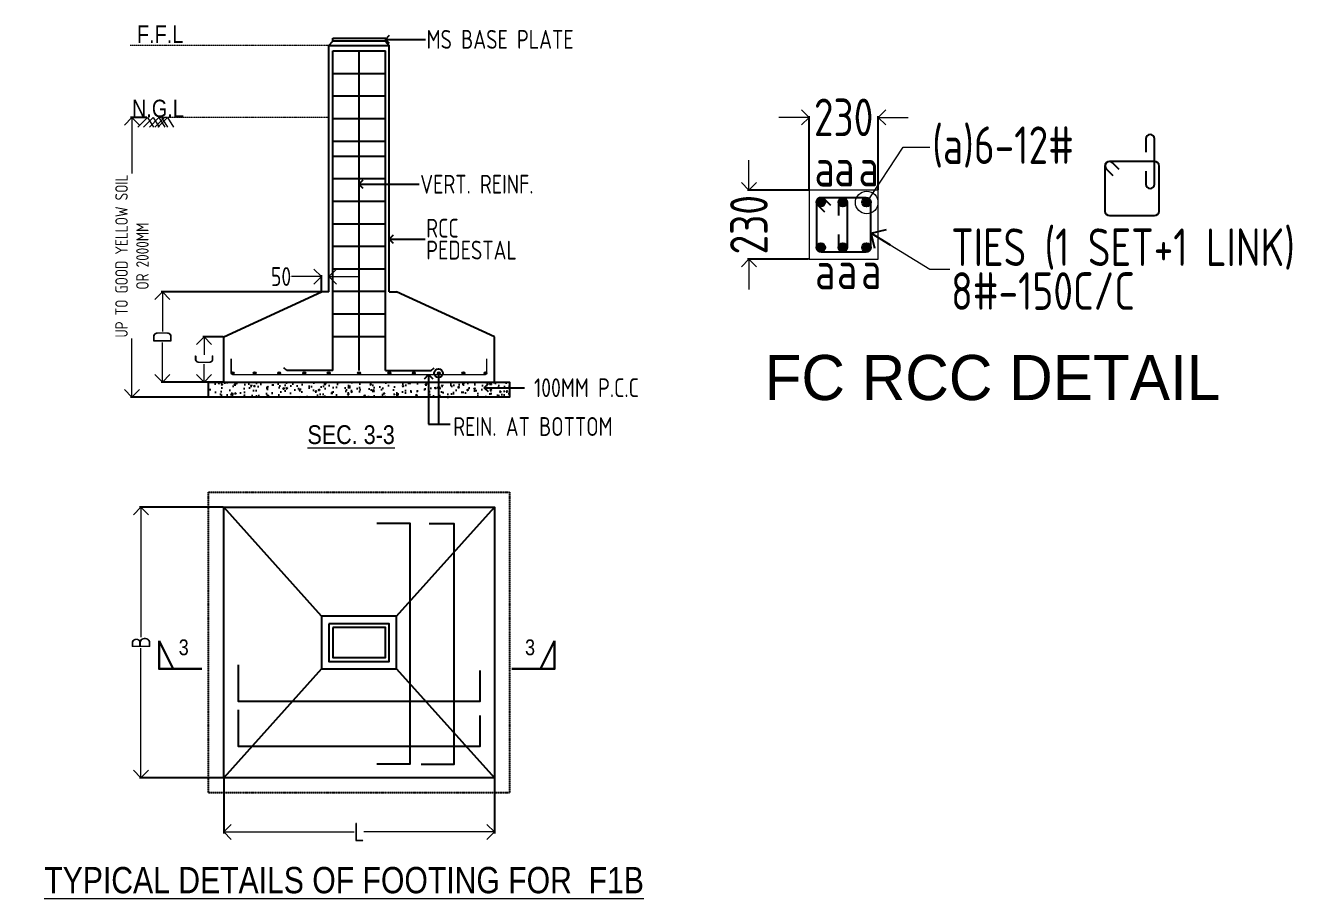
# Model space of a CAD drawing. Header units: millimetres. Extents: x 3470347 to 5996549, y -3470518 to 17149644.
# Drawn here: x 4602933 to 4619879, y 6693112 to 6704731 of the extents above; entities that cross this region are included whole.
import ezdxf
from ezdxf.enums import TextEntityAlignment as Align

# ---------------------------------------------------------------- set-up
doc = ezdxf.new("R2010")
doc.units = ezdxf.units.MM
doc.header["$MEASUREMENT"] = 0
doc.header["$PDMODE"] = 35
doc.header["$PDSIZE"] = -5
doc.linetypes.add('DASHED2', pattern=[0.375, 0.25, -0.125])
doc.linetypes.add('HIDDEN', pattern=[0.375, 0.25, -0.125])
doc.layers.get('0').update_dxf_attribs({"linetype": 'CONTINUOUS', "lineweight": 25})
doc.layers.get('DEFPOINTS').update_dxf_attribs({"linetype": 'CONTINUOUS', "lineweight": 25})
for name, color, linetype, lineweight in [('BLOCK', 7, 'CONTINUOUS', 30), ('L4', 4, 'CONTINUOUS', 30), ('PV_TEXT_ROMANS', 7, 'CONTINUOUS', 0), ('rDIMension', 1, 'CONTINUOUS', 18), ('rPCC DASH', 9, 'HIDDEN', 15), ('rRCC 1', 3, 'CONTINUOUS', 25), ('rRCC 2', 40, 'CONTINUOUS', 15), ('rREINF 1', 1, 'CONTINUOUS', 25), ('rREINF 2', 4, 'CONTINUOUS', 25), ('TEXT3', 7, 'CONTINUOUS', 30), ('TEXT6', 6, 'CONTINUOUS', 50)]:
    doc.layers.add(name, color=color, linetype=linetype, lineweight=lineweight)
doc.layers.add('S&T_HATCH', color=7, linetype='CONTINUOUS')
doc.styles.add('DIM', font='geniso.shx', dxfattribs={"width": 0.85})
doc.styles.add('J.P', font='ARIALN.TTF')
doc.styles.add('ROMANS', font='', dxfattribs={"width": 0.8})
doc.styles.get("Standard").update_dxf_attribs({"font": ''})
doc.styles.get('ROMANS').set_extended_font_data('AR CENA')
doc.styles.get('Standard').set_extended_font_data('AR CENA')
doc.dimstyles.new('ST-150', dxfattribs={"dimscale": 75, "dimtxt": 3, "dimasz": 2, "dimexe": 0.18, "dimexo": 0.0625, "dimgap": 0.2, "dimtad": 0, "dimdec": 0, "dimlfac": 2, "dimzin": 0, "dimdsep": 46, "dimtxsty": 'DIM', "dimblk": 'OPEN90', "dimcen": 0.09, "dimclrd": 256, "dimclrt": 7, "dimadec": 0, "dimazin": 0, "dimtfac": 1, "dimtdec": 0, "dimtofl": 0, "dimtmove": 0, "dimatfit": 3, "dimldrblk": 'OPEN90', "dimfxl": 1, "dimtolj": 1, "dimtzin": 0, "dimlwd": -1, "dimarcsym": 0})
doc.dimstyles.new('ST-25', dxfattribs={"dimscale": 100, "dimtxt": 2.5, "dimasz": 2, "dimexe": 0.18, "dimexo": 0.0625, "dimgap": 0.2, "dimtad": 0, "dimdec": 0, "dimlfac": 0.25, "dimzin": 0, "dimdsep": 46, "dimtxsty": 'DIM', "dimblk": 'OPEN90', "dimcen": 0.09, "dimclrd": 256, "dimclrt": 7, "dimadec": 0, "dimazin": 0, "dimtfac": 1, "dimtdec": 0, "dimtofl": 0, "dimtmove": 0, "dimatfit": 3, "dimldrblk": 'OPEN90', "dimfxl": 1, "dimtolj": 1, "dimtzin": 0, "dimlwd": -1, "dimarcsym": 0})
doc.dimstyles.new('ST-50', dxfattribs={"dimscale": 100, "dimtxt": 2.5, "dimasz": 2, "dimexe": 0.18, "dimexo": 0.0625, "dimgap": 0.2, "dimtad": 0, "dimdec": 0, "dimlfac": 0.5, "dimzin": 0, "dimdsep": 46, "dimtxsty": 'DIM', "dimblk": 'OPEN90', "dimcen": 0.09, "dimclrd": 256, "dimclrt": 7, "dimadec": 0, "dimazin": 0, "dimtfac": 1, "dimtdec": 0, "dimtofl": 0, "dimtmove": 0, "dimatfit": 3, "dimldrblk": 'OPEN90', "dimfxl": 1, "dimtolj": 1, "dimtzin": 0, "dimlwd": -1, "dimarcsym": 0})

# ---------------------------------------------------------------- blocks, each defined once
blk = doc.blocks.new('_Open90')
at = {"color": 0, "linetype": 'ByBlock', "lineweight": -2}
for p, q in [((0, 0), (-1, 0)), ((-0.5, 0.5), (0, 0)), ((0, 0), (-0.5, -0.5))]:
    blk.add_line(p, q, dxfattribs=at)
blk = doc.blocks.new('*D1353')
at = {"layer": 'DEFPOINTS', "color": 0}
for p in [(4613354.881028406, 6703507.86431683), (4613354.881028406, 6702539.103027739), (4614274.881028406, 6702539.103027739)]:
    blk.add_point(p, dxfattribs=at)
at = {"layer": 'rDIMension'}
for p, q in [((4613154.881028406, 6703507.86431683), (4612954.881028406, 6703507.86431683)), ((4614474.881028406, 6703507.86431683), (4614674.881028406, 6703507.86431683))]:
    blk.add_line(p, q, dxfattribs=at)
at = {"layer": 'rDIMension', "color": 0, "lineweight": -2}
for p, q in [((4613354.881028406, 6702545.353027739), (4613354.881028406, 6703525.86431683)), ((4614274.881028406, 6702545.353027739), (4614274.881028406, 6703525.86431683))]:
    blk.add_line(p, q, dxfattribs=at)
at = {"layer": 'rDIMension', "xscale": 200, "yscale": 200, "zscale": 200}
blk.add_blockref('_Open90', (4613354.881028406, 6703507.86431683), dxfattribs=at)
at = {"layer": 'rDIMension', "xscale": 200, "yscale": 200, "zscale": 200, "rotation": 180}
blk.add_blockref('_Open90', (4614274.881028406, 6703507.86431683), dxfattribs=at)
at = {"layer": 'rDIMension', "color": 7, "insert": (4613814.881028406, 6703507.86431683), "char_height": 500, "attachment_point": 5, "style": 'DIM'}
blk.add_mtext('\\A1;230', dxfattribs=at)
blk = doc.blocks.new('*D1354')
at = {"layer": 'DEFPOINTS', "color": 0}
for p in [(4613354.881028406, 6702539.103027739), (4612555.046673693, 6701619.103027739), (4613354.881028406, 6701619.103027739)]:
    blk.add_point(p, dxfattribs=at)
at = {"layer": 'rDIMension'}
for p, q in [((4612555.046673693, 6702739.103027739), (4612555.046673693, 6702939.103027739)), ((4612555.046673693, 6701419.103027739), (4612555.046673693, 6701219.103027739))]:
    blk.add_line(p, q, dxfattribs=at)
at = {"layer": 'rDIMension', "color": 0, "lineweight": -2}
for p, q in [((4613348.631028406, 6702539.103027739), (4612537.046673693, 6702539.103027739)), ((4613348.631028406, 6701619.103027739), (4612537.046673693, 6701619.103027739))]:
    blk.add_line(p, q, dxfattribs=at)
at = {"layer": 'rDIMension', "xscale": 200, "yscale": 200, "zscale": 200}
for p, rotation in [((4612555.046673693, 6702539.103027739), 270), ((4612555.046673693, 6701619.103027739), 90)]:
    blk.add_blockref('_Open90', p, dxfattribs=dict(at, rotation=rotation))
at = {"layer": 'rDIMension', "color": 7, "insert": (4612555.046673693, 6702079.103027739), "char_height": 500, "attachment_point": 5, "rotation": 90, "style": 'DIM'}
blk.add_mtext('\\A1;230', dxfattribs=at)
blk = doc.blocks.new('*D1383')
at = {"layer": 'DEFPOINTS', "color": 0}
for p in [(4604349.362346291, 6703505.075215297), (4604555.256211108, 6703505.075215297), (4605369.355299097, 6699785.712997488)]:
    blk.add_point(p, dxfattribs=at)
at = {"layer": 'rDIMension', "color": 0, "lineweight": -2}
for p, q in [((4604549.006211108, 6703505.075215297), (4604331.362346291, 6703505.075215297)), ((4605363.105299097, 6699785.712997488), (4604331.362346291, 6699785.712997488))]:
    blk.add_line(p, q, dxfattribs=at)
at = {"layer": 'rDIMension'}
for p, q in [((4604349.362346291, 6703305.075215297), (4604349.362346291, 6702758.801661843)), ((4604349.362346291, 6699985.712997488), (4604349.362346291, 6700565.457561843))]:
    blk.add_line(p, q, dxfattribs=at)
at = {"layer": 'rDIMension', "xscale": 200, "yscale": 200, "zscale": 200}
for p, rotation in [((4604349.362346291, 6703505.075215297), 90), ((4604349.362346291, 6699785.712997488), 270)]:
    blk.add_blockref('_Open90', p, dxfattribs=dict(at, rotation=rotation))
at = {"layer": 'rDIMension', "color": 7, "insert": (4604349.362346291, 6701662.129611844), "char_height": 250, "attachment_point": 5, "rotation": 90, "style": 'DIM'}
blk.add_mtext('\\A1;\\Fgeniso.shx|c1;\\H0.66667x;UP TO GOOD YELLOW SOIL\\POR 2000MM', dxfattribs=at)
blk = doc.blocks.new('*D1384')
at = {"layer": 'DEFPOINTS', "color": 0}
for p in [(4606869.355299086, 6701389.522968621), (4606869.355299086, 6701185.712997488), (4606969.355299086, 6701185.712997488)]:
    blk.add_point(p, dxfattribs=at)
at = {"layer": 'rDIMension'}
for p, q in [((4606669.355299086, 6701389.522968621), (4606469.355299086, 6701389.522968621)), ((4607169.355299086, 6701389.522968621), (4607369.355299086, 6701389.522968621))]:
    blk.add_line(p, q, dxfattribs=at)
at = {"layer": 'rDIMension', "color": 0, "lineweight": -2}
for p, q in [((4606869.355299086, 6701191.962997488), (4606869.355299086, 6701407.522968621)), ((4606969.355299086, 6701191.962997488), (4606969.355299086, 6701407.522968621))]:
    blk.add_line(p, q, dxfattribs=at)
at = {"layer": 'rDIMension', "xscale": 200, "yscale": 200, "zscale": 200}
blk.add_blockref('_Open90', (4606869.355299086, 6701389.522968621), dxfattribs=at)
at = {"layer": 'rDIMension', "xscale": 200, "yscale": 200, "zscale": 200, "rotation": 180}
blk.add_blockref('_Open90', (4606969.355299086, 6701389.522968621), dxfattribs=at)
at = {"layer": 'rDIMension', "color": 7, "insert": (4606332.396637669, 6701389.522968621), "char_height": 250, "attachment_point": 5, "style": 'DIM'}
blk.add_mtext('\\A1;50', dxfattribs=at)
blk = doc.blocks.new('*D1385')
at = {"layer": 'DEFPOINTS', "color": 0}
for p in [(4605308.971355045, 6700585.712997488), (4605569.355299097, 6700585.712997488), (4605569.355299097, 6699985.712997489)]:
    blk.add_point(p, dxfattribs=at)
at = {"layer": 'rDIMension', "color": 0, "lineweight": -2}
for p, q in [((4605563.105299097, 6700585.712997488), (4605290.971355045, 6700585.712997488)), ((4605563.105299097, 6699985.712997489), (4605290.971355045, 6699985.712997489))]:
    blk.add_line(p, q, dxfattribs=at)
at = {"layer": 'rDIMension'}
for p, q in [((4605308.971355045, 6700385.712997488), (4605308.971355045, 6700348.212997489)), ((4605308.971355045, 6700185.712997489), (4605308.971355045, 6700223.212997489))]:
    blk.add_line(p, q, dxfattribs=at)
at = {"layer": 'rDIMension', "xscale": 200, "yscale": 200, "zscale": 200}
for p, rotation in [((4605308.971355045, 6700585.712997488), 90), ((4605308.971355045, 6699985.712997489), 270)]:
    blk.add_blockref('_Open90', p, dxfattribs=dict(at, rotation=rotation))
at = {"layer": 'rDIMension', "color": 7, "insert": (4605308.971355045, 6700285.712997489), "char_height": 250, "attachment_point": 5, "rotation": 90, "style": 'DIM'}
blk.add_mtext('\\A1;C', dxfattribs=at)
blk = doc.blocks.new('*D1386')
at = {"layer": 'DEFPOINTS', "color": 0}
for p in [(4604753.737136526, 6701185.712997488), (4606869.355299086, 6701185.712997488), (4605369.355299097, 6699985.712997488)]:
    blk.add_point(p, dxfattribs=at)
at = {"layer": 'rDIMension', "color": 0, "lineweight": -2}
for p, q in [((4606863.105299086, 6701185.712997488), (4604735.737136526, 6701185.712997488)), ((4605363.105299097, 6699985.712997488), (4604735.737136526, 6699985.712997488))]:
    blk.add_line(p, q, dxfattribs=at)
at = {"layer": 'rDIMension'}
for p, q in [((4604753.737136526, 6700985.712997488), (4604753.737136526, 6700658.837997487)), ((4604753.737136526, 6700185.712997488), (4604753.737136526, 6700512.587997487))]:
    blk.add_line(p, q, dxfattribs=at)
at = {"layer": 'rDIMension', "xscale": 200, "yscale": 200, "zscale": 200}
for p, rotation in [((4604753.737136526, 6701185.712997488), 90), ((4604753.737136526, 6699985.712997488), 270)]:
    blk.add_blockref('_Open90', p, dxfattribs=dict(at, rotation=rotation))
at = {"layer": 'rDIMension', "color": 7, "insert": (4604753.737136526, 6700585.712997488), "char_height": 250, "attachment_point": 5, "rotation": 90, "style": 'DIM'}
blk.add_mtext('\\A1;D', dxfattribs=at)
blk = doc.blocks.new('*D1387')
at = {"layer": 'DEFPOINTS', "color": 0}
for p in [(4605569.355299097, 6698318.808601345), (4604469.017067229, 6694718.808601345), (4605569.355299097, 6694718.808601345)]:
    blk.add_point(p, dxfattribs=at)
at = {"layer": 'rDIMension', "color": 0, "lineweight": -2}
for p, q in [((4605563.105299097, 6698318.808601345), (4604451.017067229, 6698318.808601345)), ((4605563.105299097, 6694718.808601345), (4604451.017067229, 6694718.808601345))]:
    blk.add_line(p, q, dxfattribs=at)
at = {"layer": 'rDIMension'}
for p, q in [((4604469.017067229, 6698118.808601345), (4604469.017067229, 6696591.933601344)), ((4604469.017067229, 6694918.808601345), (4604469.017067229, 6696445.683601344))]:
    blk.add_line(p, q, dxfattribs=at)
at = {"layer": 'rDIMension', "xscale": 200, "yscale": 200, "zscale": 200}
for p, rotation in [((4604469.017067229, 6698318.808601345), 90), ((4604469.017067229, 6694718.808601345), 270)]:
    blk.add_blockref('_Open90', p, dxfattribs=dict(at, rotation=rotation))
at = {"layer": 'rDIMension', "color": 7, "insert": (4604469.017067229, 6696518.808601345), "char_height": 250, "attachment_point": 5, "rotation": 90, "style": 'DIM'}
blk.add_mtext('\\A1;B', dxfattribs=at)
blk = doc.blocks.new('*D1388')
at = {"layer": 'DEFPOINTS', "color": 0}
for p in [(4605569.355299097, 6694718.808601345), (4609169.355299097, 6694718.808601345), (4609169.355299097, 6693997.721289924)]:
    blk.add_point(p, dxfattribs=at)
at = {"layer": 'rDIMension', "color": 0, "lineweight": -2}
for p, q in [((4605569.355299097, 6694712.558601345), (4605569.355299097, 6693979.721289924)), ((4609169.355299097, 6694712.558601345), (4609169.355299097, 6693979.721289924))]:
    blk.add_line(p, q, dxfattribs=at)
at = {"layer": 'rDIMension'}
for p, q in [((4605769.355299097, 6693997.721289924), (4607306.855299097, 6693997.721289924)), ((4608969.355299097, 6693997.721289924), (4607431.855299097, 6693997.721289924))]:
    blk.add_line(p, q, dxfattribs=at)
at = {"layer": 'rDIMension', "xscale": 200, "yscale": 200, "zscale": 200, "rotation": 180}
blk.add_blockref('_Open90', (4605569.355299097, 6693997.721289924), dxfattribs=at)
at = {"layer": 'rDIMension', "xscale": 200, "yscale": 200, "zscale": 200}
blk.add_blockref('_Open90', (4609169.355299097, 6693997.721289924), dxfattribs=at)
at = {"layer": 'rDIMension', "color": 7, "insert": (4607369.355299097, 6693997.721289924), "char_height": 250, "attachment_point": 5, "style": 'DIM'}
blk.add_mtext('\\A1;L', dxfattribs=at)
blk = doc.blocks.new('SMH-1')
at = {"layer": 'L4'}
for points in [[(0, 0), (814.6229330631322, 0), (814.6229330631322, 534.8206034718023)], [(814.6229330631322, 534.8206034718023), (546.0281598753063, 0)]]:
    blk.add_lwpolyline(points, dxfattribs=at)
at = {"layer": 'TEXT6', "style": 'ROMANS', "width": 0.85}
blk.add_attdef('SEC', text='', height=300, dxfattribs=at).set_placement((346.3707409001945, 410.1505165286653), align=Align.MIDDLE_CENTER)

msp = doc.modelspace()

# ---------------------------------------------------------------- hatches: boundary and pattern name
at = {"layer": 'rRCC 2'}
h = msp.add_hatch(color=256, dxfattribs=at)
h.dxf.hatch_style = 1
edge = h.paths.add_edge_path()
edge.add_arc((4605688.056079037, 6700104.413777428), 18.70077993899758, 0, 360)
h = msp.add_hatch(color=256, dxfattribs=at)
h.dxf.hatch_style = 1
edge = h.paths.add_edge_path()
edge.add_arc((4605981.193021592, 6700104.413777428), 18.70077993899758, 0, 360)
h = msp.add_hatch(color=256, dxfattribs=at)
h.dxf.hatch_style = 1
edge = h.paths.add_edge_path()
edge.add_arc((4606307.510775176, 6700104.413777428), 18.70077993899758, 0, 360)
h = msp.add_hatch(color=256, dxfattribs=at)
h.dxf.hatch_style = 1
edge = h.paths.add_edge_path()
edge.add_arc((4606641.644522859, 6700104.413777428), 18.70077993899758, 0, 360)
h = msp.add_hatch(color=256, dxfattribs=at)
h.dxf.hatch_style = 1
edge = h.paths.add_edge_path()
edge.add_arc((4606966.008277919, 6700104.413777428), 18.70077993899758, 0, 360)
h = msp.add_hatch(color=256, dxfattribs=at)
h.dxf.hatch_style = 1
edge = h.paths.add_edge_path()
edge.add_arc((4607369.355299098, 6700104.413777428), 18.70077993899758, 0, 360)
h = msp.add_hatch(color=256, dxfattribs=at)
h.dxf.hatch_style = 1
edge = h.paths.add_edge_path()
edge.add_arc((4607772.702320257, 6700104.413777428), 18.70077993899758, -180, 180, ccw=False)
h = msp.add_hatch(color=256, dxfattribs=at)
h.dxf.hatch_style = 1
edge = h.paths.add_edge_path()
edge.add_arc((4608097.066075318, 6700104.413777428), 18.70077993899758, -180, 180, ccw=False)
h = msp.add_hatch(color=256, dxfattribs=at)
h.dxf.hatch_style = 1
edge = h.paths.add_edge_path()
edge.add_arc((4608431.199823, 6700104.413777428), 18.70077993899758, -180, 180, ccw=False)
h = msp.add_hatch(color=256, dxfattribs=at)
h.dxf.hatch_style = 1
edge = h.paths.add_edge_path()
edge.add_arc((4608757.517576585, 6700104.413777428), 18.70077993899758, -180, 180, ccw=False)
h = msp.add_hatch(color=256, dxfattribs=at)
h.dxf.hatch_style = 1
edge = h.paths.add_edge_path()
edge.add_arc((4609050.654519159, 6700104.413777427), 18.70077993899758, 0, 360)
at = {"layer": 'rREINF 2'}
h = msp.add_hatch(color=256, dxfattribs=at)
h.dxf.hatch_style = 1
h.paths.add_polyline_path([(4613570.204402856, 6702380.2986757, 1), (4613454.881028406, 6702380.2986757, 1)])
h = msp.add_hatch(color=256, dxfattribs=at)
h.dxf.hatch_style = 1
h.paths.add_polyline_path([(4613862.594386012, 6702380.2986757, 1), (4613747.271011563, 6702380.2986757, 1)])
h = msp.add_hatch(color=256, dxfattribs=at)
h.dxf.hatch_style = 1
h.paths.add_polyline_path([(4614174.881028406, 6702380.2986757, 1), (4614059.557653957, 6702380.2986757, 1)])
h = msp.add_hatch(color=256, dxfattribs=at)
h.dxf.hatch_style = 1
h.paths.add_polyline_path([(4613570.204402856, 6701776.760940088, 1), (4613454.881028406, 6701776.760940088, 1)])
h = msp.add_hatch(color=256, dxfattribs=at)
h.dxf.hatch_style = 1
h.paths.add_polyline_path([(4613862.594386012, 6701776.760940088, 1), (4613747.271011563, 6701776.760940088, 1)])
h = msp.add_hatch(color=256, dxfattribs=at)
h.dxf.hatch_style = 1
h.paths.add_polyline_path([(4614174.881028406, 6701776.760940088, 1), (4614059.557653957, 6701776.760940088, 1)])
at = {"layer": 'S&T_HATCH', "linetype": 'ByBlock', "transparency": 33554559}
h = msp.add_hatch(dxfattribs=at)
h.set_pattern_fill('AR-CONC', color=256, scale=30)
h.set_pattern_definition([(49.99999999999999, (2224126.683132183, 8731950.076900268), (215.178054780226, -18.82564049477853), [22.5, -247.5]), (355, (2224126.683132183, 8731950.076900268), (-41.6254000839, 225.6576401100035), [18, -198]), (100.45144446, (2224144.614636483, 8731948.50809707), (173.5526540181336, 206.8319972905888), [19.12205759999985, -210.3426335999988]), (46.18420000000001, (2224126.683132183, 8732010.076900268), (320.1723992014717, -49.65578423792296), [33.75, -371.25]), (96.63563549, (2224153.364155683, 8732005.938908169), (280.3985837022685, 292.2355802323651), [28.6831026, -315.5141279999999]), (351.1841639899999, (2224126.683132183, 8732010.076900268), (280.3985835164319, 292.2355800809971), [27, -297.0000003]), (21, (2224156.683132183, 8731995.076900268), (179.0721156355385, -120.7856671996016), [22.5, -247.5]), (326.0000000000001, (2224156.683132183, 8731995.076900268), (72.99459957647451, 217.5450135140559), [18, -198]), (71.45144474, (2224171.605808383, 8731985.011428067), (252.0667130189913, 96.75934584190615), [19.122057, -210.3426336]), (37.50000000000001, (2224126.683132183, 8731950.076900268), (3.647956595187201, 99.86815614939344), [0, -195.6, 0, -201, 0, -198.75]), (7.499999999999999, (2224126.683132183, 8731950.076900268), (78.92086123264458, 118.3235135647081), [0, -114.6, 0, -191.1, 0, -75.75]), (327.5, (2224059.783132183, 8731950.076900268), (160.1467308517227, -6.766461520313927), [0, -75, 0, -234, 0, -310.5]), (317.5, (2224029.783132183, 8731950.076900268), (174.9558508027159, 30.03149469969532), [0, -97.5, 0, -155.4, 0, -220.5])])
h.paths.add_polyline_path([(4609369.355299098, 6699985.712997488), (4605369.355299098, 6699985.712997489), (4605369.355299098, 6699785.712997489), (4609369.355299098, 6699785.712997488)])

# ---------------------------------------------------------------- linework, layer by layer
at = {"color": 7, "linetype": 'DASHED2'}
msp.add_lwpolyline([(4605369.355299097, 6694518.808601345), (4605369.355299097, 6698518.808601345), (4609369.355299097, 6698518.808601345), (4609369.355299097, 6694518.808601345)], close=True, dxfattribs=at)
at = {"color": 1, "linetype": 'ByBlock'}
for points in [[(4605569.355299097, 6694718.808601345), (4605569.355299097, 6698318.808601345), (4609169.355299097, 6698318.808601345), (4609169.355299097, 6694718.808601345)], [(4606869.355299086, 6696868.808601345), (4606869.355299086, 6696168.808601345), (4607869.355299086, 6696168.808601345), (4607869.355299086, 6696868.808601345)]]:
    msp.add_lwpolyline(points, close=True, dxfattribs=at)
for points in [[(4606869.355299086, 6696868.808601345), (4605569.355299097, 6698318.808601345)], [(4607869.355299086, 6696868.808601345), (4609169.355299097, 6698318.808601345)], [(4606869.355299086, 6696168.808601345), (4605569.355299097, 6694718.808601345)], [(4607869.355299086, 6696168.808601345), (4609169.355299097, 6694718.808601345)]]:
    msp.add_lwpolyline(points, dxfattribs=at)
at = {"color": 3, "linetype": 'ByBlock'}
msp.add_lwpolyline([(4606969.355299086, 6696768.808601345), (4606969.355299086, 6696268.808601345), (4607769.355299086, 6696268.808601345), (4607769.355299086, 6696768.808601345)], close=True, dxfattribs=at)
at = {"color": 2, "linetype": 'ByBlock'}
msp.add_lwpolyline([(4607019.355299086, 6696718.808601345), (4607019.355299086, 6696318.808601345), (4607719.355299086, 6696318.808601345), (4607719.355299086, 6696718.808601345)], close=True, dxfattribs=at)
at = {"layer": 'rPCC DASH'}
for p, q in [((4606969.355299086, 6704465.075215297), (4604326.15755242, 6704465.075215297)), ((4606969.355299086, 6703505.075215297), (4604698.921104982, 6703505.075215297))]:
    msp.add_line(p, q, dxfattribs=at)
at = {"layer": 'rRCC 1', "color": 0}
for p, q in [((4606969.355299086, 6704465.075215297), (4607019.355299086, 6704522.657494997)), ((4607719.355299087, 6704522.657494997), (4607769.355299087, 6704465.075215297))]:
    msp.add_line(p, q, dxfattribs=at)
at = {"layer": 'rRCC 1'}
for p, q in [((4606969.355299086, 6701185.712997488), (4606969.355299086, 6704465.075215297)), ((4606969.355299086, 6704465.075215297), (4607769.355299087, 6704465.075215297)), ((4607769.355299087, 6701185.712997488), (4607769.355299087, 6704465.075215297)), ((4605569.355299097, 6700585.712997489), (4606869.355299086, 6701185.712997488)), ((4606969.355299086, 6701185.712997488), (4606869.355299086, 6701185.712997488)), ((4607769.355299086, 6701185.712997488), (4607869.355299086, 6701185.712997488)), ((4609169.355299097, 6700585.712997488), (4607869.355299086, 6701185.712997488)), ((4605569.355299097, 6699985.712997489), (4605569.355299097, 6700585.712997489)), ((4609169.355299097, 6699985.712997488), (4609169.355299097, 6700585.712997488))]:
    msp.add_line(p, q, dxfattribs=at)
at = {"layer": 'rRCC 1', "color": 2}
for p, q in [((4607019.355299086, 6700139.587763509), (4607019.355299086, 6704393.084877363)), ((4607019.355299086, 6704393.084877363), (4607719.355299087, 6704393.084877363)), ((4607019.355299086, 6700139.587763509), (4607019.355299086, 6704393.084877363)), ((4607369.355299087, 6700139.587763509), (4607369.355299087, 6704393.084877363)), ((4607369.355299087, 6700139.587763509), (4607369.355299087, 6704393.084877363)), ((4607719.355299087, 6700139.587763509), (4607719.355299087, 6704393.084877363)), ((4607019.355299086, 6704093.084877363), (4607719.355299087, 6704093.084877363)), ((4607019.355299086, 6703793.084877363), (4607719.355299087, 6703793.084877363)), ((4607019.355299086, 6703493.084877363), (4607719.355299087, 6703493.084877363)), ((4607019.355299086, 6703193.084877363), (4607719.355299087, 6703193.084877363)), ((4607019.355299086, 6702993.084877363), (4607719.355299087, 6702993.084877363)), ((4607019.355299086, 6702693.084877363), (4607719.355299087, 6702693.084877363)), ((4607019.355299086, 6702393.084877363), (4607719.355299087, 6702393.084877363)), ((4607019.355299086, 6702093.084877363), (4607719.355299087, 6702093.084877363)), ((4607019.355299086, 6701793.084877363), (4607719.355299087, 6701793.084877363)), ((4607019.355299086, 6701493.084877363), (4607719.355299087, 6701493.084877363)), ((4607019.355299086, 6701193.084877363), (4607719.355299087, 6701193.084877363)), ((4607019.355299086, 6700893.084877363), (4607719.355299087, 6700893.084877363)), ((4607019.355299086, 6700593.084877363), (4607719.355299087, 6700593.084877363)), ((4606411.195299086, 6700139.587763509), (4606371.074533024, 6700173.588347499)), ((4607019.355299086, 6700139.587763509), (4606411.195299086, 6700139.587763509)), ((4607719.355299087, 6700139.587763509), (4608327.515299087, 6700139.587763509)), ((4608327.515299087, 6700139.587763509), (4608367.63606515, 6700173.588347499))]:
    msp.add_line(p, q, dxfattribs=at)
at = {"layer": 'rRCC 1', "color": 0}
msp.add_lwpolyline([(4607019.355299086, 6704563.489971046), (4607719.355299087, 6704563.489971046), (4607719.355299087, 6704522.657494997), (4607019.355299086, 6704522.657494997)], close=True, dxfattribs=at)
at = {"layer": 'rRCC 1'}
msp.add_lwpolyline([(4605369.355299097, 6699985.712997489), (4609369.355299098, 6699985.712997488), (4609369.355299098, 6699785.712997488), (4605369.355299097, 6699785.712997489)], close=True, dxfattribs=at)
at = {"layer": 'rRCC 1', "color": 2}
for points in [[(4607606.995747051, 6698109.16580217), (4608043.175606518, 6698109.16580217), (4608043.175606518, 6694901.206210797), (4607606.995747051, 6694901.206210797)], [(4608304.328613214, 6698103.599321822), (4608631.393793262, 6698103.599321822), (4608631.393793262, 6694895.639730449), (4608195.213933795, 6694895.639730449)], [(4608976.443082253, 6696144.937627119), (4608976.443082253, 6695733.103866744), (4605764.99964235, 6695733.103866744), (4605764.99964235, 6696222.466833335)], [(4608976.443082253, 6695547.759537649), (4608976.443082253, 6695135.925777274), (4605764.99964235, 6695135.925777274), (4605764.99964235, 6695625.288743866)]]:
    msp.add_lwpolyline(points, dxfattribs=at)
at = {"layer": 'rRCC 2'}
for p, q in [((4604555.256211108, 6703505.075215297), (4604427.376896959, 6703377.018330204)), ((4604632.349407966, 6703505.075215297), (4604504.470093817, 6703377.018330204)), ((4604555.256211108, 6703505.075215297), (4604635.066278338, 6703377.018330204)), ((4604708.194572499, 6703505.075215297), (4604580.315258349, 6703377.018330204)), ((4604632.349407966, 6703505.075215297), (4604712.159475197, 6703377.018330204)), ((4604780.428443491, 6703505.075215297), (4604652.549129343, 6703377.018330204)), ((4604822.577823859, 6703505.075215297), (4604694.69850971, 6703377.018330204)), ((4604708.194572499, 6703505.075215297), (4604788.004639729, 6703377.018330204)), ((4604740.414095664, 6703505.075215297), (4604820.224162894, 6703377.018330204)), ((4604822.577823859, 6703505.075215297), (4604902.38789109, 6703377.018330204))]:
    msp.add_line(p, q, dxfattribs=at)
at = {"layer": 'rRCC 2', "color": 6}
msp.add_lwpolyline([(4614274.881028406, 6702539.103027739), (4613354.881028406, 6702539.103027739), (4613354.881028406, 6701619.103027739), (4614274.881028406, 6701619.103027739)], close=True, dxfattribs=at)
at = {"layer": 'rRCC 2'}
for points in [[(4605669.355299097, 6700295.712997489), (4605669.355299097, 6700104.413777428)], [(4605669.355299097, 6700104.413777428), (4605669.355299097, 6700295.712997488)], [(4609069.355299098, 6700104.413777427), (4609069.355299098, 6700295.712997488)], [(4605688.056079037, 6700085.712997489), (4609050.654519159, 6700085.712997488)]]:
    msp.add_lwpolyline(points, dxfattribs=at)
for centre in [(4605688.056079037, 6700104.413777428), (4605688.056079037, 6700104.413777428), (4605981.193021592, 6700104.413777428), (4605981.193021592, 6700104.413777428), (4606307.510775176, 6700104.413777428), (4606307.510775176, 6700104.413777428), (4606641.644522859, 6700104.413777428), (4606641.644522859, 6700104.413777428), (4606966.008277919, 6700104.413777428), (4606966.008277919, 6700104.413777428), (4607369.355299098, 6700104.413777428), (4607369.355299098, 6700104.413777428), (4607772.702320257, 6700104.413777428), (4607772.702320257, 6700104.413777428), (4608097.066075318, 6700104.413777428), (4608097.066075318, 6700104.413777428), (4608431.199823, 6700104.413777428), (4608431.199823, 6700104.413777428), (4608757.517576585, 6700104.413777428), (4608757.517576585, 6700104.413777428), (4609050.654519159, 6700104.413777427), (4609050.654519159, 6700104.413777427)]:
    msp.add_circle(centre, 18.70077993899758, dxfattribs=at)
at = {"layer": 'rREINF 1'}
for points in [[(4617833.288173557, 6702791.208137995), (4617833.288173557, 6702620.092592211, 0.414213562373095), (4617893.288173557, 6702560.092592211), (4617890.373737345, 6702560.092592211, 0.414213562373095), (4617950.373737345, 6702620.092592211), (4617950.373737345, 6703220.092592211, 0.414213562373095), (4617890.373737345, 6703280.092592211), (4617893.288173557, 6703280.092592211, 0.414213562373095), (4617833.288173557, 6703220.092592211), (4617833.288173557, 6703044.467124764)], [(4617478.531614312, 6702815.087896718), (4617390.415635991, 6702903.203875039, 0.9999999999999999), (4617308.869695889, 6702821.657934936), (4617396.98567421, 6702733.541956615)], [(4613643.038905374, 6702334.098332244), (4613554.922927053, 6702422.214310565, 0.9999999999999999), (4613473.376986951, 6702340.668370463), (4613561.492965272, 6702252.552392142)], [(4613747.271011563, 6701950.218573521), (4613747.271011563, 6701779.103027739, 0.414213562373095), (4613807.271011563, 6701719.103027739), (4613804.35657535, 6701719.103027739, 0.414213562373095), (4613864.35657535, 6701779.103027739), (4613864.35657535, 6702379.103027739, 0.414213562373095), (4613804.35657535, 6702439.103027739), (4613807.271011563, 6702439.103027739, 0.414213562373095), (4613747.271011563, 6702379.103027739), (4613747.271011563, 6702203.477560291)]]:
    msp.add_lwpolyline(points, format="xyb", dxfattribs=at)
for points in [[(4617950.373737345, 6702920.092592211), (4617350.373737345, 6702920.092592211, 0.414213562373095), (4617290.373737345, 6702860.092592211), (4617290.373737345, 6702260.092592211, 0.414213562373095), (4617350.373737345, 6702200.092592211), (4617950.373737345, 6702200.092592211, 0.414213562373095), (4618010.373737345, 6702260.092592211), (4618010.373737345, 6702860.092592211, 0.414213562373095)], [(4614114.881028406, 6702439.103027739), (4613514.881028406, 6702439.103027739, 0.414213562373095), (4613454.881028406, 6702379.103027739), (4613454.881028406, 6701779.103027739, 0.414213562373095), (4613514.881028406, 6701719.103027739), (4614114.881028406, 6701719.103027739, 0.414213562373095), (4614174.881028406, 6701779.103027739), (4614174.881028406, 6702379.103027739, 0.414213562373095)]]:
    msp.add_lwpolyline(points, format="xyb", close=True, dxfattribs=at)
at = {"layer": 'rREINF 2'}
for centre in [(4613512.54271563, 6702380.2986757), (4613804.932698787, 6702380.2986757), (4614117.219341182, 6702380.2986757), (4613512.54271563, 6701776.760940088), (4613804.932698787, 6701776.760940088), (4614117.219341182, 6701776.760940088)]:
    msp.add_circle(centre, 57.66168722455272, dxfattribs=at)

# ---------------------------------------------------------------- block references
at = {"layer": 'BLOCK'}
ref = msp.add_blockref('SMH-1', (4605279.344817868, 6696168.808601345), dxfattribs=dict(at, xscale=-0.6985281548173935, yscale=0.6985281548173935, zscale=0.6985281548173935))
ref.add_attrib('SEC', '3', dxfattribs={"layer": 'TEXT6', "height": 209.558446445218, "style": 'ROMANS', "width": 0.85}).set_placement((4605037.395103345, 6696455.310284854), align=Align.MIDDLE_CENTER)
at = {"layer": 'BLOCK', "xscale": 0.6985281548173935, "yscale": 0.6985281548173935, "zscale": 0.6985281548173935}
msp.add_blockref('SMH-1', (4609401.981664635, 6696168.808601345), dxfattribs=at).add_auto_attribs({'SEC': '3'})

# ---------------------------------------------------------------- texts
at = {"layer": 'PV_TEXT_ROMANS', "style": 'J.P'}
for s, height, p in [('%%USEC. 3-3', 250, (4607264.17535453, 6699285.833132678)), ('%%UTYPICAL DETAILS OF FOOTING FOR  F1B', 350, (4607170.667177663, 6693357.397923919))]:
    msp.add_text(s, height=height, rotation=359.9999999999999, dxfattribs=at).set_placement(p, align=Align.MIDDLE)
at = {"layer": 'rDIMension', "color": 7, "insert": (4614992.870991167, 6703112.965811972), "char_height": 500, "width": 1989.773649899596, "attachment_point": 4, "line_spacing_factor": 0.7, "style": 'DIM'}
msp.add_mtext('\\A1;(a)6-12#', dxfattribs=at)
at = {"layer": 'rDIMension', "color": 7, "attachment_point": 4, "line_spacing_factor": 0.7, "style": 'DIM'}
for s, insert, char_height in [('\\A1;a', (4613427.801891962, 6702837.317103866), 500), ('\\A1;a', (4613690.848125855, 6702839.358395997), 500), ('\\A1;a', (4614012.900860926, 6702839.358395997), 500), ('\\A1;RCC\\PPEDESTAL', (4608262.672000266, 6701886.897006971), 250), ('\\A1;TIES (1 SET+1 LINK)\\P8#-150C/C', (4615244.279311639, 6701488.125902675), 500), ('\\A1;a', (4613435.603799263, 6701468.174135437), 500), ('\\A1;a', (4613726.088944423, 6701473.539237307), 500), ('\\A1;a', (4614048.141679494, 6701473.539237307), 500), ('\\A1;\\Fgeniso.shx|c1;REIN. AT BOTTOM', (4608622.274474094, 6699393.543726726), 250)]:
    msp.add_mtext(s, dxfattribs=dict(at, insert=insert, char_height=char_height))
at = {"layer": 'rRCC 2'}
msp.add_text('FC RCC DETAIL', height=600, dxfattribs=at).set_placement((4612763.212985477, 6699745.763510089))
at = {"layer": 'rRCC 2', "color": 7, "char_height": 250, "attachment_point": 4, "style": 'DIM'}
for s, insert in [('\\A1;MS BASE PLATE', (4608267.728212402, 6704545.849457586)), ('\\A1;VERT. REINF.', (4608182.878106596, 6702618.594432207))]:
    msp.add_mtext(s, dxfattribs=dict(at, insert=insert))
at = {"layer": 'TEXT3', "style": 'ROMANS', "width": 0.85}
for s, p in [('F.F.L', (4604415.503642272, 6704498.339418382)), ('N.G.L', (4604349.362346292, 6703510.562055584))]:
    msp.add_text(s, height=232.5536011379122, dxfattribs=at).set_placement(p)

# ---------------------------------------------------------------- dimensions: what is measured, and where the dimension line sits
at = {"layer": 'rDIMension'}
dim = msp.add_linear_dim(base=(4613354.881028406, 6703507.86431683), p1=(4614274.881028406, 6702539.103027739), p2=(4613354.881028406, 6702539.103027739), dimstyle='ST-25', override={"dimtxt": 5, "dimblk": 'Open90'}, dxfattribs=at)
dim.commit()
dim.dimension.update_dxf_attribs({"geometry": '*D1353', "text_midpoint": (4613814.881028406, 6703507.86431683)})
dim = msp.add_linear_dim(base=(4604349.362346291, 6703505.075215297), p1=(4605369.355299097, 6699785.712997488), p2=(4604555.256211108, 6703505.075215297), angle=90, text='\\Fgeniso.shx|c1;\\H0.66667x;UP TO GOOD YELLOW SOIL\\POR 2000MM', dimstyle='ST-50', override={"dimtxsty": 'DIM', "dimblk": 'Open90'}, dxfattribs=at)
dim.commit()
dim.dimension.update_dxf_attribs({"geometry": '*D1383', "text_midpoint": (4604349.362346291, 6701662.129611844), "dimtype": 160})
dim = msp.add_linear_dim(base=(4612555.046673693, 6701619.103027739), p1=(4613354.881028406, 6702539.103027739), p2=(4613354.881028406, 6701619.103027739), angle=90, dimstyle='ST-25', override={"dimtxt": 5, "dimblk": 'Open90'}, dxfattribs=at)
dim.commit()
dim.dimension.update_dxf_attribs({"geometry": '*D1354', "text_midpoint": (4612555.046673693, 6702079.103027739)})
dim = msp.add_linear_dim(base=(4606869.355299086, 6701389.522968621), p1=(4606969.355299086, 6701185.712997488), p2=(4606869.355299086, 6701185.712997488), dimstyle='ST-50', dxfattribs=at)
dim.commit()
dim.dimension.update_dxf_attribs({"geometry": '*D1384', "text_midpoint": (4606332.396637669, 6701389.522968621)})
for base, p1, p2, text, picture, middle in [((4604753.737136526, 6701185.712997488), (4605369.355299097, 6699985.712997488), (4606869.355299086, 6701185.712997488), 'D', '*D1386', (4604753.737136526, 6700585.712997488)), ((4605308.971355045, 6700585.712997488), (4605569.355299097, 6699985.712997489), (4605569.355299097, 6700585.712997488), 'C', '*D1385', (4605308.971355045, 6700285.712997489))]:
    dim = msp.add_linear_dim(base=base, p1=p1, p2=p2, angle=90, text=text, dimstyle='ST-50', dxfattribs=at)
    dim.commit()
    dim.dimension.update_dxf_attribs({"geometry": picture, "text_midpoint": middle})
dim = msp.add_linear_dim(base=(4604469.017067229, 6694718.808601345), p1=(4605569.355299097, 6698318.808601345), p2=(4605569.355299097, 6694718.808601345), angle=90, text='B', dimstyle='ST-50', override={"dimtxsty": 'DIM'}, dxfattribs=at)
dim.commit()
dim.dimension.update_dxf_attribs({"geometry": '*D1387', "text_midpoint": (4604469.017067229, 6696518.808601345)})
dim = msp.add_linear_dim(base=(4609169.355299097, 6693997.721289924), p1=(4605569.355299097, 6694718.808601345), p2=(4609169.355299097, 6694718.808601345), text='L', dimstyle='ST-50', override={"dimtxsty": 'DIM'}, dxfattribs=at)
dim.commit()
dim.dimension.update_dxf_attribs({"geometry": '*D1388', "text_midpoint": (4607369.355299097, 6693997.721289924)})

# ---------------------------------------------------------------- leaders
at = {"layer": 'rRCC 2', "annotation_type": 0, "has_hookline": 1, "hookline_direction": 0}
msp.add_leader([(4614122.015488111, 6702376.245605444), (4614607.347517201, 6703112.965811972), (4614962.870991167, 6703112.965811972)], dimstyle='ST-150', override={"dimasz": 4, "dimldrblk": 'Origin'}, dxfattribs=at)
at = {"layer": 'rRCC 2', "annotation_type": 0, "has_hookline": 1, "hookline_direction": 0, "text_width": 4634.457677165355}
msp.add_leader([(4614179.762304756, 6701967.390276885), (4614961.142501713, 6701488.125902675), (4615229.279311639, 6701488.125902675)], dimstyle='ST-150', override={"dimasz": 4}, dxfattribs=at)
at = {"layer": 'rREINF 1', "annotation_type": 0, "has_hookline": 1, "hookline_direction": 0, "horizontal_direction": (1, 1.430212185077031e-12, 0)}
for points, text_width in [([(4607719.355299087, 6704545.849457586), (4608252.728212402, 6704545.849457586)], 1976.25), ([(4607367.82792292, 6702618.594432207), (4608167.878106596, 6702618.594432207)], 1530)]:
    msp.add_leader(points, dimstyle='ST-150', override={"dimasz": 1.5}, dxfattribs=dict(at, text_width=text_width))
at = {"layer": 'rREINF 1', "annotation_type": 0, "has_hookline": 1, "hookline_direction": 0}
for points, text_width in [([(4607769.355299087, 6701886.897006971), (4608247.672000266, 6701886.897006971)], 1253.75), ([(4609034.658693412, 6699910.124169361), (4609682.111756156, 6699910.124169361)], 1402.5)]:
    msp.add_leader(points, dimstyle='ST-150', override={"dimasz": 1.5}, dxfattribs=dict(at, text_width=text_width))
at = {"layer": 'rREINF 1'}
for points, override in [([(4608294.250923367, 6700085.71299749), (4608294.250923367, 6699425.72598817), (4608580.706490858, 6699425.72598817)], {"dimasz": 1.5}), ([(4608425.617575158, 6700104.413777428), (4608425.617575158, 6699425.72598817), (4608580.706490858, 6699425.72598817)], {"dimasz": 1.5, "dimldrblk": 'DotBlank'})]:
    msp.add_leader(points, dimstyle='ST-150', override=override, dxfattribs=at)

# ---------------------------------------------------------------- next in the draw order: texts
at = {"layer": 'rDIMension', "color": 7, "insert": (4609697.111756156, 6699910.124169361), "char_height": 250, "attachment_point": 4, "style": 'DIM', "bg_fill": 2}
msp.add_mtext('\\A1;100MM P.C.C', dxfattribs=at)

doc.saveas('drawing.dxf')
